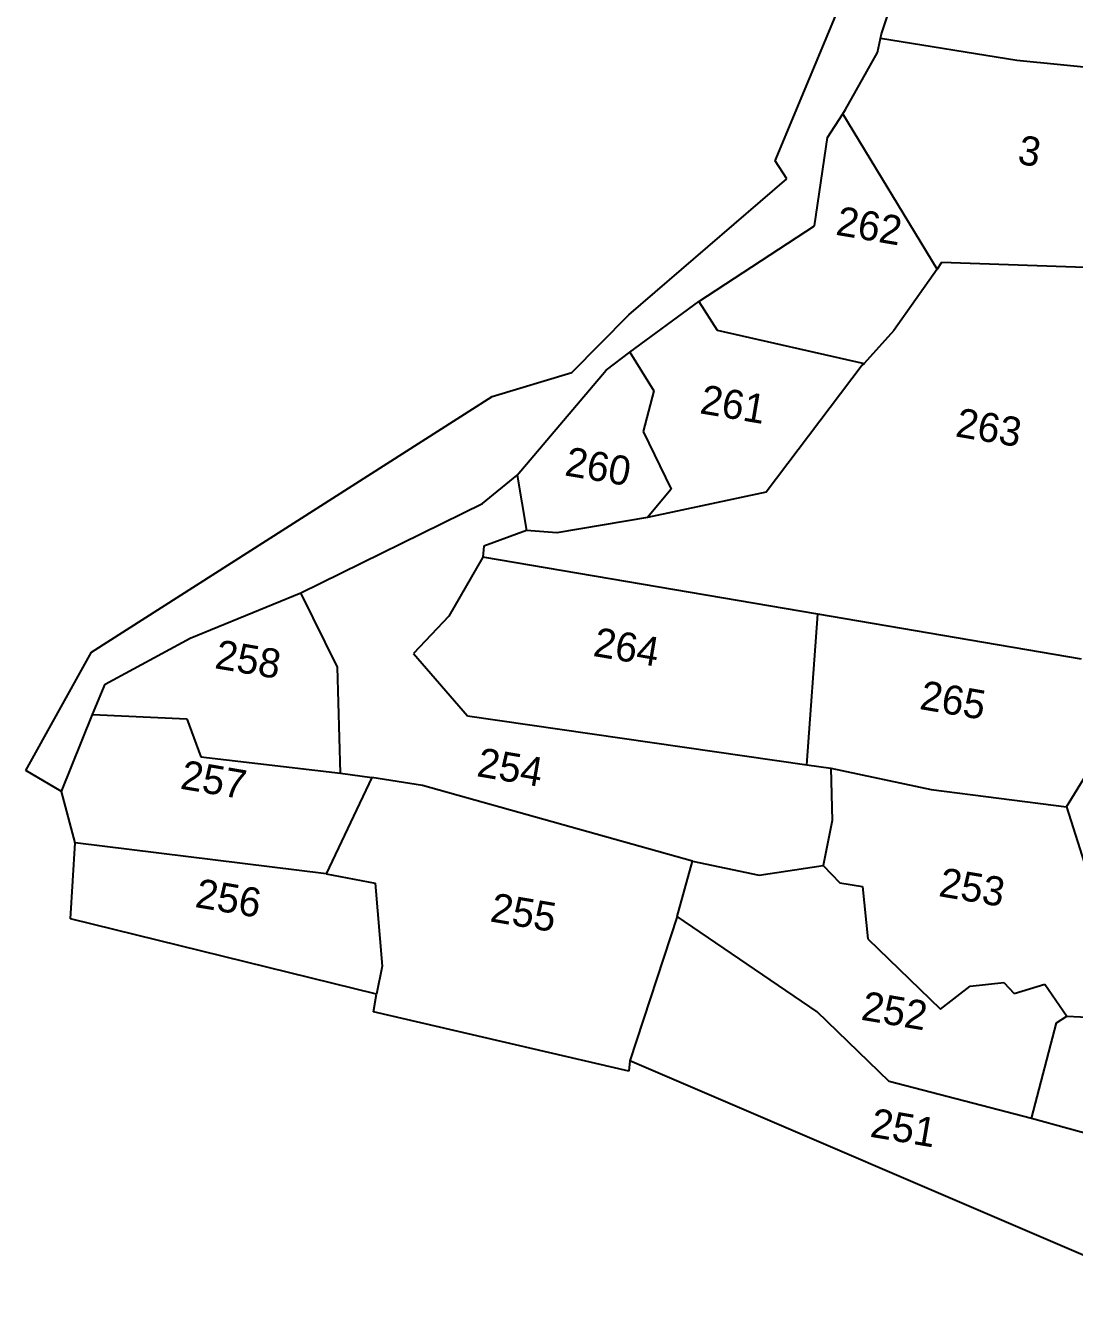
# Model space of a CAD drawing. Header units: metres. Extents: x 286044 to 288268, y 2013628 to 2015838.
# Drawn here: x 286503.7 to 286832, y 2013709.5 to 2014114.5 of the extents above; entities that cross this region are included whole.
import ezdxf
from ezdxf.enums import TextEntityAlignment as Align

# ---------------------------------------------------------------- set-up
doc = ezdxf.new("R2010")
doc.units = ezdxf.units.M
for name, color, linetype in [('OFF', 1, 'Continuous'), ('POLY_PARCEL', 6, 'Continuous'), ('POLY_ROAD', 30, 'Continuous'), ('TEXT_PARCEL', 7, 'Continuous'), ('V_BOUND_LINE', 7, 'Continuous')]:
    doc.layers.add(name, color=color, linetype=linetype)
doc.styles.add('TEXT_MAP', font='')
doc.styles.get('TEXT_MAP').set_extended_font_data('Kruti Dev 050')

msp = doc.modelspace()

# ---------------------------------------------------------------- linework, layer by layer
at = {"layer": 'OFF'}
msp.add_line((286602.26, 2013880.31), (286612.01, 2013878.91), dxfattribs=at)
at = {"layer": 'POLY_PARCEL'}
for p, q in [((286814.11, 2014103.69), (286771.42, 2014110.56)), ((286848.17, 2014100.27), (286814.11, 2014103.69)), ((286789.15, 2014038.32), (286759.59, 2014086.98)), ((286790.55, 2014040.31), (286789.15, 2014038.32)), ((286853.57, 2014038.13), (286790.55, 2014040.31)), ((286789.15, 2014038.32), (286775.55, 2014019.01)), ((286714.5, 2014028.18), (286720.23, 2014019.1)), ((286720.23, 2014019.1), (286766.23, 2014008.74)), ((286775.55, 2014019.01), (286766.23, 2014008.74)), ((286692.91, 2014012.29), (286700.35, 2014000.16)), ((286765.67, 2014008.13), (286735.62, 2013968.34)), ((286766.23, 2014008.74), (286765.67, 2014008.13)), ((286700.35, 2014000.16), (286697.1, 2013987.35)), ((286697.1, 2013987.35), (286705.79, 2013969.3)), ((286657.61, 2013973.69), (286660.52, 2013956.37)), ((286705.79, 2013969.3), (286698.39, 2013960.4)), ((286735.62, 2013968.34), (286698.39, 2013960.4)), ((286698.39, 2013960.4), (286670.02, 2013955.61)), ((286660.52, 2013956.37), (286647.11, 2013951.43)), ((286670.02, 2013955.61), (286660.52, 2013956.37)), ((286647.11, 2013951.43), (286646.79, 2013948.01)), ((286646.79, 2013948.01), (286636.15, 2013929.51)), ((286751.8, 2013930.12), (286646.79, 2013948.01)), ((286601.26, 2013913.48), (286589.77, 2013936.79)), ((286748.3, 2013882.87), (286751.8, 2013930.12)), ((286834.32, 2013916.04), (286751.8, 2013930.12)), ((286636.15, 2013929.51), (286625.06, 2013917.77)), ((286625.06, 2013917.77), (286642.07, 2013898.3)), ((286602.26, 2013880.31), (286601.26, 2013913.48)), ((286524.58, 2013898.64), (286554.08, 2013897.34)), ((286554.08, 2013897.34), (286558.46, 2013885.37)), ((286642.07, 2013898.3), (286748.3, 2013882.87)), ((286558.46, 2013885.37), (286602.26, 2013880.31)), ((286748.3, 2013882.87), (286755.88, 2013881.85)), ((286755.88, 2013881.85), (286756.3, 2013865.47)), ((286755.88, 2013881.85), (286787.23, 2013875.14)), ((286829.65, 2013869.79), (286836.67, 2013881.15)), ((286612.01, 2013878.91), (286597.78, 2013848.73)), ((286627.91, 2013876.47), (286612.01, 2013878.91)), ((286712.5, 2013852.72), (286627.91, 2013876.47)), ((286787.23, 2013875.14), (286829.65, 2013869.79)), ((286829.65, 2013869.79), (286842.85, 2013827.98)), ((286756.3, 2013865.47), (286753.46, 2013851.36)), ((286597.78, 2013848.73), (286519.1, 2013858.48)), ((286707.67, 2013835.37), (286712.5, 2013852.72)), ((286712.5, 2013852.72), (286733.42, 2013848.35)), ((286597.78, 2013848.73), (286613.07, 2013845.86)), ((286733.42, 2013848.35), (286753.46, 2013851.36)), ((286753.46, 2013851.36), (286758.69, 2013845.92)), ((286613.07, 2013845.86), (286615.32, 2013819.81)), ((286758.69, 2013845.92), (286765.71, 2013844.73)), ((286765.71, 2013844.73), (286767.47, 2013828.39)), ((286707.67, 2013835.37), (286692.84, 2013790.14)), ((286751.52, 2013805.44), (286707.67, 2013835.37)), ((286767.47, 2013828.39), (286790.19, 2013806.34)), ((286615.32, 2013819.81), (286613.53, 2013810.99)), ((286790.19, 2013806.34), (286799.45, 2013813.58)), ((286799.45, 2013813.58), (286810.07, 2013814.71)), ((286810.07, 2013814.71), (286813.23, 2013811.24)), ((286813.23, 2013811.24), (286822.82, 2013814.15)), ((286822.82, 2013814.15), (286829.77, 2013804.12)), ((286774.13, 2013783.66), (286751.52, 2013805.44)), ((286826.47, 2013802.01), (286829.77, 2013804.12)), ((286829.77, 2013804.12), (286838.27, 2013803.74)), ((286818.69, 2013772.06), (286826.47, 2013802.01)), ((286818.69, 2013772.06), (286774.13, 2013783.66)), ((286853.42, 2013762.4), (286818.69, 2013772.06))]:
    msp.add_line(p, q, dxfattribs=at)
at = {"layer": 'POLY_ROAD'}
for p, q in [((286771.73, 2014112.04), (286780.44, 2014138.52)), ((286771.42, 2014110.56), (286771.73, 2014112.04)), ((286770.5, 2014106.19), (286771.42, 2014110.56)), ((286760.47, 2014088.33), (286770.5, 2014106.19)), ((286759.59, 2014086.98), (286760.47, 2014088.33)), ((286754.77, 2014079.52), (286759.59, 2014086.98)), ((286750.7, 2014051.84), (286754.77, 2014079.52)), ((286714.5, 2014028.18), (286750.7, 2014051.84)), ((286692.91, 2014012.29), (286714.5, 2014028.18)), ((286685.41, 2014006.58), (286692.91, 2014012.29)), ((286657.61, 2013973.69), (286685.41, 2014006.58)), ((286646.77, 2013964.82), (286657.61, 2013973.69)), ((286589.77, 2013936.79), (286646.77, 2013964.82)), ((286555.19, 2013922.65), (286589.77, 2013936.79)), ((286528.52, 2013908.22), (286555.19, 2013922.65)), ((286524.58, 2013898.64), (286528.52, 2013908.22)), ((286514.84, 2013874.53), (286524.58, 2013898.64))]:
    msp.add_line(p, q, dxfattribs=at)
at = {"layer": 'V_BOUND_LINE'}
for p, q in [((286738.35, 2014072.23), (286768.5, 2014144.55)), ((286742.02, 2014066.55), (286738.35, 2014072.23)), ((286692.55, 2014023.93), (286742.02, 2014066.55)), ((286674.7, 2014005.88), (286692.55, 2014023.93)), ((286649.77, 2013998.31), (286674.7, 2014005.88)), ((286524.23, 2013918.24), (286649.77, 2013998.31)), ((286503.69, 2013881.08), (286524.23, 2013918.24)), ((286514.84, 2013874.53), (286503.69, 2013881.08)), ((286519.1, 2013858.48), (286514.84, 2013874.53)), ((286517.68, 2013834.6), (286519.1, 2013858.48)), ((286613.53, 2013810.99), (286517.68, 2013834.6)), ((286612.6, 2013805.53), (286613.53, 2013810.99)), ((286692.61, 2013786.88), (286612.6, 2013805.53)), ((286692.84, 2013790.14), (286692.61, 2013786.88)), ((286880.93, 2013709.47), (286692.84, 2013790.14))]:
    msp.add_line(p, q, dxfattribs=at)

# ---------------------------------------------------------------- texts
at = {"layer": 'TEXT_PARCEL', "style": 'TEXT_MAP'}
for s, height, p in [('3', 9.14, (286817.35, 2014070.81)), ('262', 9.135, (286767.12, 2014047.38)), ('261', 9.135, (286724.52, 2013991.43)), ('263', 9.135, (286804.61, 2013984.18)), ('260', 9.135, (286682.22, 2013971.96)), ('264', 9.135, (286691.11, 2013915.36)), ('258', 9.135, (286572.59, 2013911.52)), ('265', 9.135, (286793.37, 2013898.72)), ('254', 9.135, (286654.66, 2013877.68)), ('257', 9.135, (286561.8, 2013873.76)), ('253', 9.135, (286799.36, 2013840.08)), ('256', 9.135, (286566.43, 2013836.66)), ('255', 9.135, (286658.84, 2013832.16)), ('252', 9.135, (286775.05, 2013801.34)), ('251', 9.135, (286777.88, 2013764.67))]:
    msp.add_text(s, height=height, rotation=350.3305, dxfattribs=at).set_placement(p, align=Align.CENTER)

doc.saveas('drawing.dxf')
